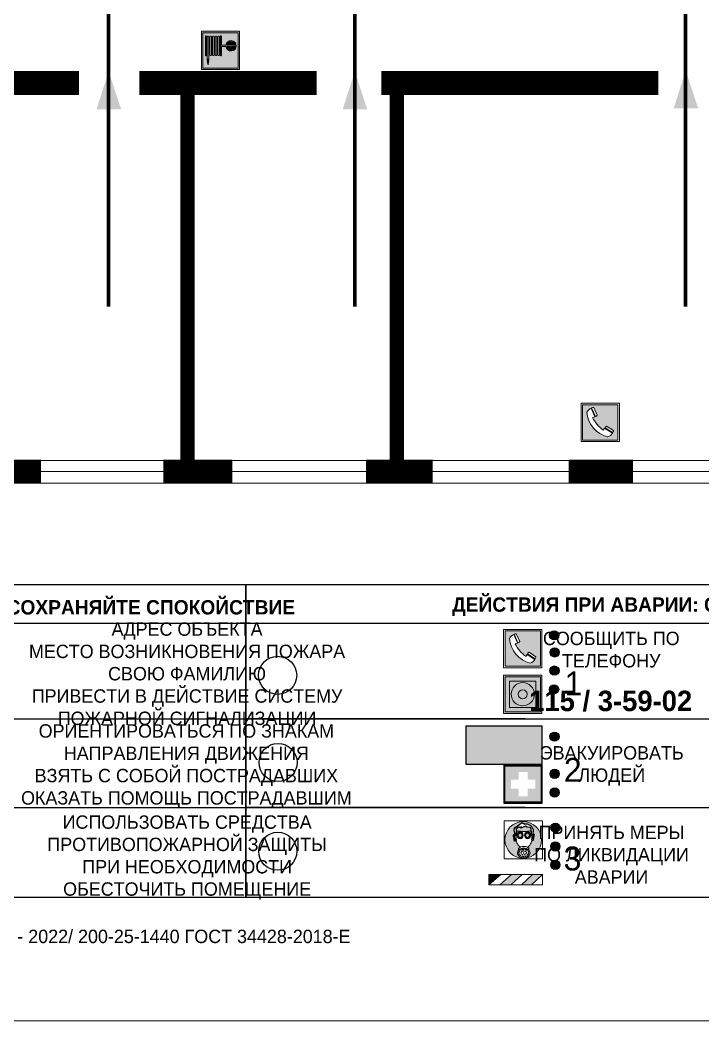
# Model space of a CAD drawing. Header units: millimetres. Extents: x 13114 to 67229, y 22859 to 38520.
# Drawn here: x 25711.2 to 25854, y 34765.6 to 34975 of the extents above; entities that cross this region are included whole.
import ezdxf

# ---------------------------------------------------------------- set-up
doc = ezdxf.new("R2010")
doc.units = ezdxf.units.MM
doc.layers.add('План_Штампы', color=7, linetype='Continuous')
doc.styles.add('обычный', font='arial.ttf')

# ---------------------------------------------------------------- blocks, each defined once
blk = doc.blocks.new('A$C38D26F80')
h = blk.add_hatch(color=5)
h.dxf.hatch_style = 1
h.paths.add_polyline_path([(-8.77, -4.48, 1), (-0.19, -4.48, 1)])
h.paths.add_polyline_path([(-6.75, -3.58), (-6.75, -3.31), (-6.62, -3.22), (-6.5, -3.22), (-6.42, -3.3), (-6.39, -3.28), (-6.59, -2.23), (-6.59, -2.01), (-6.38, -1.58), (-4.76, -0.4), (-4.13, -0.79, -0.362848), (-2.1, -2.1, -0.201049), (-2.17, -2.48, 0.085434), (-2.26, -3.13), (-1.9, -3.16), (-2.25, -4.7), (-2.4, -4.59), (-2.43, -4.34), (-2.36, -4.34), (-2.14, -3.34), (-2.47, -3.42), (-2.58, -1.95), (-2.77, -1.58), (-3.58, -1.52), (-3.92, -1.26), (-5.05, -1.73), (-4.87, -1.39), (-5.41, -1.6), (-5.41, -1.46), (-6.13, -1.87), (-6.18, -3.5), (-6.56, -3.47), (-6.37, -4.59), (-6.16, -4.43), (-6.16, -4.66), (-6.36, -4.79), (-6.37, -4.8), (-6.51, -4.76)], flags=16)
h.paths.add_polyline_path([(-6.51, -4.76), (-6.36, -4.79), (-6.37, -4.8)], flags=0)
h.paths.add_polyline_path([(-5.92, -2.34, 0.089508), (-2.67, -2.35), (-2.48, -3.88, -0.268602), (-3.4, -6.18, 0.262449), (-5.2, -6.18, -0.268602), (-6.11, -3.88)], flags=16)
edge = h.paths.add_edge_path(flags=16)
edge.add_ellipse((-5.19, -3.41), major_axis=(0, 0.842), ratio=0.848992, start_angle=0, end_angle=360)
edge = h.paths.add_edge_path(flags=0)
edge.add_ellipse((-5.19, -3.39), major_axis=(0, 0.665), ratio=0.853798, start_angle=0, end_angle=360)
edge = h.paths.add_edge_path(flags=0)
edge.add_ellipse((-5.19, -3.4), major_axis=(0, 0.528), ratio=0.864094, start_angle=0, end_angle=360)
edge = h.paths.add_edge_path(flags=16)
edge.add_ellipse((-3.47, -3.4), major_axis=(0, 0.842), ratio=0.848992, start_angle=0, end_angle=360)
h.paths.add_polyline_path([(-3.13, -6.45), (-3.13, -6.84, 0.383174), (-5.57, -6.85), (-5.57, -6.49, -0.369952)], flags=16)
edge = h.paths.add_edge_path(flags=0)
edge.add_ellipse((-3.47, -3.39), major_axis=(0, 0.665), ratio=0.853798, start_angle=0, end_angle=360)
edge = h.paths.add_edge_path(flags=0)
edge.add_ellipse((-3.47, -3.4), major_axis=(0, 0.528), ratio=0.864094, start_angle=0, end_angle=360)
edge = h.paths.add_edge_path(flags=16)
edge.add_ellipse((-4.34, -7.57), major_axis=(-1.48, 0), ratio=0.744955, start_angle=0, end_angle=360)
h.paths.add_polyline_path([(-5.01, -6.85, -1), (-5.15, -6.85, -1)], flags=0)
h.paths.add_polyline_path([(-5.33, -7.14, -1), (-5.47, -7.14, -1)], flags=0)
h.paths.add_polyline_path([(-4.61, -6.71, -1), (-4.74, -6.71, -1)], flags=16)
h.paths.add_polyline_path([(-5.43, -7.51, -1), (-5.57, -7.51, -1)], flags=0)
h.paths.add_polyline_path([(-4.26, -6.67, -1), (-4.4, -6.67, -1)], flags=16)
h.paths.add_polyline_path([(-4.74, -7.14, -1), (-4.88, -7.14, -1)], flags=0)
h.paths.add_polyline_path([(-4.93, -7.43, -1), (-5.07, -7.43, -1)], flags=0)
h.paths.add_polyline_path([(-4.41, -7.07, -1), (-4.54, -7.07, -1)], flags=0)
h.paths.add_polyline_path([(-5.33, -7.87, -1), (-5.46, -7.87, -1)], flags=0)
h.paths.add_polyline_path([(-3.8, -6.71, -1), (-3.94, -6.71, -1)], flags=16)
h.paths.add_polyline_path([(-4.85, -7.78, -1), (-4.98, -7.78, -1)], flags=0)
h.paths.add_polyline_path([(-3.96, -7.14, -1), (-4.1, -7.14, -1)], flags=0)
h.paths.add_polyline_path([(-4.33, -7.53, -1), (-4.47, -7.53, -1)], flags=0)
h.paths.add_polyline_path([(-5.09, -8.12, -1), (-5.23, -8.12, -1)], flags=0)
h.paths.add_polyline_path([(-3.5, -6.94, -1), (-3.64, -6.94, -1)], flags=0)
h.paths.add_polyline_path([(-4.54, -7.97, -1), (-4.68, -7.97, -1)], flags=0)
h.paths.add_polyline_path([(-3.66, -7.39, -1), (-3.8, -7.39, -1)], flags=0)
h.paths.add_polyline_path([(-4.73, -8.35, -1), (-4.86, -8.35, -1)], flags=0)
h.paths.add_polyline_path([(-4.09, -7.96, -1), (-4.23, -7.96, -1)], flags=0)
h.paths.add_polyline_path([(-3.77, -7.74, -1), (-3.91, -7.74, -1)], flags=0)
h.paths.add_polyline_path([(-3.22, -7.27, -1), (-3.35, -7.27, -1)], flags=0)
h.paths.add_polyline_path([(-4.34, -8.4, -1), (-4.47, -8.4, -1)], flags=0)
h.paths.add_polyline_path([(-3.16, -7.61, -1), (-3.3, -7.61, -1)], flags=0)
h.paths.add_polyline_path([(-3.9, -8.35, -1), (-4.04, -8.35, -1)], flags=0)
h.paths.add_polyline_path([(-3.32, -7.91, -1), (-3.46, -7.91, -1)], flags=0)
h.paths.add_polyline_path([(-3.55, -8.23, -1), (-3.69, -8.23, -1)], flags=0)
at = {"color": 5, "lineweight": 5}
for p, q in [((-4.48, 0), (-8.96, 0)), ((-8.96, 0), (-8.96, -4.48)), ((-4.48, 0), (0, 0)), ((0, 0), (0, -4.48)), ((-6.59, -2.01), (-6.38, -1.58)), ((-6.59, -2.23), (-6.59, -2.01)), ((-6.39, -3.28), (-6.59, -2.23)), ((-6.38, -1.58), (-4.76, -0.4)), ((-6.13, -1.87), (-6.18, -3.5)), ((-5.41, -1.46), (-6.13, -1.87)), ((-5.92, -2.34), (-6.11, -3.88)), ((-4.87, -1.39), (-5.41, -1.6)), ((-5.41, -1.6), (-5.41, -1.46)), ((-3.92, -1.26), (-5.05, -1.73)), ((-5.05, -1.73), (-4.87, -1.39)), ((-4.76, -0.4), (-4.13, -0.79)), ((-3.58, -1.52), (-3.92, -1.26)), ((-2.77, -1.58), (-3.58, -1.52)), ((-2.58, -1.95), (-2.77, -1.58)), ((-2.67, -2.34), (-2.48, -3.88)), ((-2.47, -3.42), (-2.58, -1.95)), ((-8.96, -8.96), (-8.96, -4.48)), ((-6.75, -3.31), (-6.62, -3.22)), ((-6.75, -3.58), (-6.75, -3.31)), ((-6.51, -4.76), (-6.75, -3.58)), ((-6.62, -3.22), (-6.5, -3.22)), ((-6.18, -3.5), (-6.56, -3.47)), ((-6.56, -3.47), (-6.37, -4.59)), ((-6.5, -3.22), (-6.42, -3.3)), ((-6.42, -3.3), (-6.39, -3.28)), ((-6.37, -4.59), (-6.16, -4.43)), ((-6.16, -4.66), (-6.37, -4.8)), ((-6.16, -4.43), (-6.16, -4.66)), ((-2.14, -3.34), (-2.47, -3.42)), ((-2.43, -4.34), (-2.4, -4.59)), ((-2.43, -4.34), (-2.36, -4.34)), ((-2.4, -4.59), (-2.25, -4.7)), ((-2.36, -4.34), (-2.14, -3.34)), ((-1.9, -3.16), (-2.26, -3.13)), ((-2.25, -4.7), (-1.9, -3.16)), ((0, -8.96), (0, -4.48)), ((-6.37, -4.8), (-6.51, -4.76)), ((-5.57, -6.49), (-5.57, -6.85)), ((-3.13, -6.45), (-3.13, -6.84)), ((-4.48, -8.96), (-8.96, -8.96)), ((-4.48, -8.96), (0, -8.96))]:
    blk.add_line(p, q, dxfattribs=at)
at = {"color": 5}
for p, q in [((-6.59, -2.01), (-6.38, -1.58)), ((-6.59, -2.23), (-6.59, -2.01)), ((-6.39, -3.28), (-6.59, -2.23)), ((-6.38, -1.58), (-4.76, -0.4)), ((-6.13, -1.87), (-6.18, -3.5)), ((-5.41, -1.46), (-6.13, -1.87)), ((-4.87, -1.39), (-5.41, -1.6)), ((-5.41, -1.6), (-5.41, -1.46)), ((-3.92, -1.26), (-5.05, -1.73)), ((-5.05, -1.73), (-4.87, -1.39)), ((-4.76, -0.4), (-4.13, -0.79)), ((-3.58, -1.52), (-3.92, -1.26)), ((-2.77, -1.58), (-3.58, -1.52)), ((-2.58, -1.95), (-2.77, -1.58)), ((-2.47, -3.42), (-2.58, -1.95)), ((-6.75, -3.31), (-6.62, -3.22)), ((-6.75, -3.58), (-6.75, -3.31)), ((-6.51, -4.76), (-6.75, -3.58)), ((-6.62, -3.22), (-6.5, -3.22)), ((-6.18, -3.5), (-6.56, -3.47)), ((-6.56, -3.47), (-6.37, -4.59)), ((-6.5, -3.22), (-6.42, -3.3)), ((-6.42, -3.3), (-6.39, -3.28)), ((-6.37, -4.59), (-6.16, -4.43)), ((-6.16, -4.66), (-6.37, -4.8)), ((-6.16, -4.66), (-6.36, -4.79)), ((-6.16, -4.43), (-6.16, -4.66)), ((-2.14, -3.34), (-2.47, -3.42)), ((-2.4, -4.59), (-2.43, -4.34)), ((-2.43, -4.34), (-2.36, -4.34)), ((-2.25, -4.7), (-2.4, -4.59)), ((-2.36, -4.34), (-2.14, -3.34)), ((-2.26, -3.13), (-1.9, -3.16)), ((-1.9, -3.16), (-2.25, -4.7)), ((-6.37, -4.8), (-6.51, -4.76)), ((-6.36, -4.79), (-6.51, -4.76))]:
    blk.add_line(p, q, dxfattribs=at)
at = {"color": 5, "lineweight": 5}
for centre, radius in [((-4.48, -4.48), 4.29), ((-5.08, -6.85), 0.0678), ((-4.67, -6.71), 0.0678), ((-4.47, -7.07), 0.0678), ((-4.33, -6.67), 0.0678), ((-3.87, -6.71), 0.0678), ((-3.57, -6.94), 0.0678), ((-5.5, -7.51), 0.0678), ((-5.4, -7.14), 0.0678), ((-5.4, -7.87), 0.0678), ((-5.16, -8.12), 0.0678), ((-5, -7.43), 0.0678), ((-4.91, -7.78), 0.0678), ((-4.81, -7.14), 0.0678), ((-4.79, -8.35), 0.0678), ((-4.61, -7.97), 0.0678), ((-4.4, -7.53), 0.0678), ((-4.4, -8.4), 0.0678), ((-4.16, -7.96), 0.0678), ((-4.03, -7.14), 0.0678), ((-3.97, -8.35), 0.0678), ((-3.84, -7.74), 0.0678), ((-3.73, -7.39), 0.0678), ((-3.62, -8.23), 0.0678), ((-3.39, -7.91), 0.0678), ((-3.28, -7.27), 0.0678), ((-3.23, -7.61), 0.0678)]:
    blk.add_circle(centre, radius, dxfattribs=at)
for centre, radius, start, end in [((-4.28, 6.66), 9.15, 259.6987, 280.1569), ((-2.6, -2.2), 0.513, 326.4781, 11.7739), ((-3.66, -4.24), 2.47, 171.573, 231.7124), ((-4.93, -4.24), 2.47, 308.2876, 8.427), ((-0.47, -3.05), 1.79, 161.5846, 182.4584), ((-4.33, -7.88), 1.87, 50.358, 131.5662), ((-4.34, -8.2), 1.82, 48.4943, 132.3565), ((-4.3, -7.78), 1.83, 60.5889, 119.4111)]:
    blk.add_arc(centre, radius, start, end, dxfattribs=at)
at = {"color": 5}
for centre, radius, start, end in [((-3.89, -2.66), 1.88, 17.387, 97.1599), ((-2.6, -2.2), 0.511, 326.3906, 11.8614), ((-0.35, -3.07), 1.91, 162.2553, 181.7878)]:
    blk.add_arc(centre, radius, start, end, dxfattribs=at)
at = {"color": 5, "lineweight": 5}
for centre, major_axis, ratio in [((-5.19, -3.41), (0, 0.842), 0.848992), ((-5.19, -3.39), (0, 0.665), 0.853798), ((-5.19, -3.4), (0, 0.528), 0.864094), ((-3.47, -3.4), (0, 0.842), 0.848992), ((-3.47, -3.39), (0, 0.665), 0.853798), ((-3.47, -3.4), (0, 0.528), 0.864094), ((-4.34, -7.57), (-1.48, 0), 0.744955)]:
    blk.add_ellipse(centre, major_axis=major_axis, ratio=ratio, dxfattribs=at)
blk = doc.blocks.new('A$C47DD6509')
at = {"lineweight": 5}
for points in [[(-8.69, 0), (-11.19, 0), (-11.19, -2.22)], [(-4.22, 0), (-6.45, 0), (-8.91, -2.22), (-6.61, -2.22)], [(0, 0), (-2.09, 0), (-4.36, -2.22), (-2.29, -2.22)]]:
    blk.add_hatch(color=242, dxfattribs=at).paths.add_polyline_path(points)
at = {"color": 242, "lineweight": 5}
for p, q in [((-11.19, -2.22), (-8.69, 0)), ((-11.19, -2.22), (-11.19, 0)), ((-11.19, 0), (-8.69, 0)), ((-11.19, 0), (0, 0)), ((-8.91, -2.22), (-6.45, 0)), ((-6.61, -2.22), (-4.22, 0)), ((-4.36, -2.22), (-2.09, 0)), ((-2.29, -2.22), (0, 0)), ((0, 0), (0, -2.22)), ((0, -2.22), (-11.19, -2.22))]:
    blk.add_line(p, q, dxfattribs=at)
blk = doc.blocks.new('A$C32E8229D')
at = {"true_color": 0xffffff}
blk.add_hatch(color=7, dxfattribs=at).paths.add_polyline_path([(0, 0), (0, -8), (16, -8), (16, 0)])
h = blk.add_hatch(color=126)
h.paths.add_polyline_path([(0.2, -0.2), (15.8, -0.2), (15.8, -7.8), (0.2, -7.8)])
h.paths.add_polyline_path([(13.49, -2.05), (12.08, -2.05), (11.37, -2.63, 0.162397), (11.29, -2.84), (11.29, -3.63), (10.35, -3.63), (10.35, -4.05), (11.68, -4.05), (11.68, -3.48), (12.26, -4.28), (11.29, -5.1), (11.29, -6.78), (11.85, -6.78), (11.85, -5.44), (12.8, -4.64), (12.8, -5.94), (14.46, -5.94), (14.46, -5.39), (13.45, -5.39), (13.45, -3.97), (12.46, -2.59), (13.15, -2.59), (13.69, -3.34), (14.18, -3)], flags=16)
h.paths.add_polyline_path([(10.74, -1.82, 1), (11.8, -1.82, 1)], flags=16)
h.paths.add_polyline_path([(9.39, -3.59), (5.99, -3.59), (6.56, -3.03), (5.91, -3.03), (5.1, -3.83), (5.91, -4.64), (6.56, -4.64), (5.99, -4.09), (9.39, -4.09)], flags=16)
h.paths.add_polyline_path([(4.29, -1.08), (1.72, -1.08), (1.72, -6.6), (4.29, -6.6)], flags=16)
at = {"color": 126}
blk.add_lwpolyline([(16, -8), (0, -8), (0, 0), (16, 0)], close=True, dxfattribs=at)
blk = doc.blocks.new('A$C18900ED3')
h = blk.add_hatch(color=126)
h.paths.add_polyline_path([(-0.18, -0.18), (-7.02, -0.18), (-7.02, -7.02), (-0.18, -7.02)])
h.paths.add_polyline_path([(-5.89, -4.46), (-5.89, -2.77), (-4.46, -2.77), (-4.46, -1.31), (-2.77, -1.31), (-2.77, -2.77), (-1.33, -2.77), (-1.33, -4.46), (-2.77, -4.46), (-2.77, -5.89), (-4.46, -5.89), (-4.46, -4.46)], flags=16)
at = {"color": 126}
for p, q in [((-7.2, 0), (-7.2, -7.2)), ((0, 0), (-7.2, 0)), ((0, -7.2), (0, 0)), ((-7.02, -7.02), (-7.02, -0.18)), ((-7.02, -0.18), (-0.18, -0.18)), ((-0.18, -0.18), (-0.18, -7.02)), ((-7.2, -7.2), (0, -7.2)), ((-0.18, -7.02), (-7.02, -7.02))]:
    blk.add_line(p, q, dxfattribs=at)
blk = doc.blocks.new('A$C456E1F9C')
at = {"lineweight": 5}
h = blk.add_hatch(color=242, dxfattribs=at)
h.paths.add_polyline_path([(0.51, -1.47), (0.51, -13.26), (12.29, -13.26), (12.29, -1.47)])
h.paths.add_polyline_path([(5.42, -4.95, -0.254479), (4.78, -5.4), (3.52, -2.53, -0.209735), (4.23, -2.4)], flags=16)
h.paths.add_polyline_path([(8.53, -8.6), (10.87, -10.17), (10.54, -10.76), (8.03, -9.13, -0.192251)], flags=16)
h.paths.add_polyline_path([(4.61, -5.49, 0.005518), (3.87, -5.72, 0.128647), (7.49, -10.01, 0.00809), (7.83, -9.33), (10.47, -10.97, -0.16736), (8.99, -12.25, -0.327862), (1.95, -3.95, -0.166952), (3.36, -2.62)], flags=16)
at = {"color": 242, "lineweight": 5}
for p, q in [((0, -13.77), (0, -0.97)), ((12.8, -0.97), (0, -0.97)), ((4.61, -5.49), (3.36, -2.62)), ((3.52, -2.53), (4.78, -5.4)), ((4.23, -2.4), (5.42, -4.95)), ((12.8, -13.77), (12.8, -0.97)), ((7.83, -9.33), (10.47, -10.97)), ((8.03, -9.13), (10.54, -10.76)), ((10.81, -10.12), (8.53, -8.6)), ((10.54, -10.76), (10.8, -10.3)), ((10.8, -10.3), (10.81, -10.12)), ((0, -13.77), (12.8, -13.77))]:
    blk.add_line(p, q, dxfattribs=at)
blk.add_lwpolyline([(0.51, -1.47), (12.29, -1.47), (12.29, -13.26), (0.51, -13.26)], close=True, dxfattribs=at)
for centre, radius, start, end in [((4.59, -5.34), 2.99, 114.2845, 152.1974), ((4.02, -3.27), 0.891, 76.3284, 123.7092), ((11.12, -3.31), 9.19, 183.9915, 256.6009), ((14.98, -39.1), 35.17, 107.1487, 108.4135), ((13.86, -0.94), 11.08, 205.5536, 234.8762), ((4.68, -4.59), 0.824, 276.9621, 334.0723), ((-13.31, 0.8), 23.44, 332.5487, 334.4027), ((8.94, -9.5), 0.989, 114.4092, 157.9388), ((7.87, -9.46), 3, 291.9291, 329.9329)]:
    blk.add_arc(centre, radius, start, end, dxfattribs=at)
blk = doc.blocks.new('A$C54414219')
at = {"true_color": 0xffffff}
h = blk.add_hatch(color=7, dxfattribs=at)
h.paths.add_polyline_path([(2.39, -9.45), (2.39, -18.3), (11.23, -18.3), (11.23, -9.45)], flags=0)
h.paths.add_polyline_path([(10.71, -13.87, -1), (2.92, -13.87, -1)], flags=0)
h.paths.add_polyline_path([(8.3, -13.87, -1), (5.33, -13.87, -1)], flags=0)
h.paths.add_polyline_path([(0.41, -7.47), (0.41, -20.27), (13.21, -20.27), (13.21, -7.47)])
h.paths.add_polyline_path([(0.92, -19.77), (12.71, -19.77), (12.71, -7.98), (0.92, -7.98)], flags=16)
h.paths.add_polyline_path([(11.23, -9.45), (11.23, -18.3), (2.39, -18.3), (2.39, -9.45)], flags=0)
at = {"lineweight": 5}
h = blk.add_hatch(color=242, dxfattribs=at)
h.paths.add_polyline_path([(12.71, -7.98), (0.92, -7.98), (0.92, -19.77), (12.71, -19.77)])
h.paths.add_polyline_path([(11.23, -18.3), (2.39, -18.3), (2.39, -9.45), (11.23, -9.45)], flags=16)
h.paths.add_polyline_path([(10.71, -13.87, -1), (2.92, -13.87, -1)], flags=0)
h.paths.add_polyline_path([(8.3, -13.87, -1), (5.33, -13.87, -1)], flags=0)
at = {"true_color": 0xffffff}
h = blk.add_hatch(color=7, dxfattribs=at)
h.paths.add_polyline_path([(2.39, -9.45), (2.39, -18.3), (11.23, -18.3), (11.23, -9.45)])
h.paths.add_polyline_path([(10.71, -13.87, -1), (2.92, -13.87, -1)], flags=16)
h.paths.add_polyline_path([(8.3, -13.87, -1), (5.33, -13.87, -1)], flags=0)
at = {"lineweight": 5}
h = blk.add_hatch(color=242, dxfattribs=at)
h.paths.add_polyline_path([(2.92, -13.87, 1), (10.71, -13.87, 1)])
h.paths.add_polyline_path([(8.3, -13.87, -1), (5.33, -13.87, -1)], flags=16)
at = {"color": 242, "lineweight": 5}
for p, q in [((0.41, -20.27), (0.41, -7.47)), ((0.41, -7.47), (13.21, -7.47)), ((0.41, -7.47), (13.21, -7.47)), ((13.21, -20.27), (13.21, -7.47)), ((0.41, -20.27), (13.21, -20.27))]:
    blk.add_line(p, q, dxfattribs=at)
for points in [[(0.92, -7.98), (12.71, -7.98), (12.71, -19.77), (0.92, -19.77)], [(2.39, -9.45), (11.23, -9.45), (11.23, -18.3), (2.39, -18.3)]]:
    blk.add_lwpolyline(points, close=True, dxfattribs=at)
for radius in [3.89, 1.49]:
    blk.add_circle((6.81, -13.87), radius, dxfattribs=at)
blk = doc.blocks.new('A$C37112FD5')
at = {"true_color": 0xf5f5ff}
h = blk.add_hatch(color=7, dxfattribs=at)
h.dxf.hatch_style = 1
h.paths.add_polyline_path([(12.8, -7.4), (0, -7.4), (0, -20.2), (12.8, -20.2)])
h.paths.add_polyline_path([(12.29, -7.91), (12.29, -19.69), (0.51, -19.69), (0.51, -7.91)], flags=16)
h.paths.add_polyline_path([(4.98, -9.04, -0.42597), (5.17, -9.22), (5.17, -12.25), (5.17, -15.29, -0.432244), (4.98, -15.47), (4.83, -15.47, -0.42597), (4.64, -15.29), (4.64, -12.25), (4.64, -9.22, -0.432244), (4.83, -9.04)], flags=0)
h.paths.add_polyline_path([(4.28, -9.22), (4.28, -12.25), (4.28, -15.29, -0.432244), (4.09, -15.47), (3.94, -15.47, -0.42597), (3.75, -15.29), (3.75, -12.25), (3.75, -9.22, -0.432244), (3.94, -9.04), (4.09, -9.04, -0.42597)], flags=0)
h.paths.add_polyline_path([(5.72, -9.04), (5.87, -9.04, -0.42597), (6.06, -9.22), (6.06, -12.25), (6.06, -15.29, -0.432244), (5.87, -15.47), (5.72, -15.47, -0.42597), (5.53, -15.29), (5.53, -12.25), (5.53, -9.22, -0.432244)], flags=0)
h.paths.add_polyline_path([(6.42, -8.9), (6.5, -8.9, -0.42597), (6.69, -9.08), (6.69, -12.03), (8.21, -12.03, -15.824349), (8.21, -12.47), (6.69, -12.47), (6.69, -15.42, -0.432244), (6.5, -15.6), (6.42, -15.6)], flags=0)
h.paths.add_polyline_path([(3.39, -9.22), (3.39, -12.25), (3.39, -15.29, -0.432244), (3.2, -15.47), (3.05, -15.47, -0.42597), (2.85, -15.29), (2.85, -12.25), (2.85, -9.22, -0.432244), (3.05, -9.04), (3.2, -9.04, -0.42597)], flags=0)
h.paths.add_polyline_path([(2.5, -9.22), (2.5, -16.71), (1.96, -16.71), (1.96, -9.22, -0.432244), (2.15, -9.04), (2.31, -9.04, -0.42597)], flags=0)
h.paths.add_polyline_path([(1.61, -8.9), (1.61, -15.6), (1.57, -15.6, -0.42597), (1.37, -15.42), (1.37, -12.03), (1.37, -9.09, -0.432244), (1.57, -8.9)], flags=0)
h.paths.add_polyline_path([(9.76, -10.81), (9.76, -12.03), (8.49, -12.03, -0.336371)], flags=0)
h.paths.add_polyline_path([(8.49, -12.47), (9.76, -12.47), (9.76, -13.7, -0.336371)], flags=0)
h.paths.add_polyline_path([(10.11, -10.81, -0.336371), (11.38, -12.03), (10.11, -12.03)], flags=0)
h.paths.add_polyline_path([(10.11, -12.47), (11.38, -12.47, -0.336371), (10.11, -13.7)], flags=0)
h.paths.add_polyline_path([(2.5, -16.84), (2.5, -17.05), (1.97, -17.05), (1.97, -16.84)], flags=0)
h.paths.add_polyline_path([(2.5, -17.24, -0.033778), (2.24, -18.6, -0.033778), (1.97, -17.24)], flags=0)
h = blk.add_hatch(color=242)
h.dxf.hatch_style = 1
h.paths.add_polyline_path([(12.29, -7.91), (0.51, -7.91), (0.51, -19.69), (12.29, -19.69)])
h.paths.add_polyline_path([(6.42, -15.6), (6.42, -8.9), (6.5, -8.9, -0.42597), (6.69, -9.08), (6.69, -12.03), (8.21, -12.03, -15.824349), (8.21, -12.47), (6.69, -12.47), (6.69, -15.42, -0.432244), (6.5, -15.6)], flags=16)
h.paths.add_polyline_path([(5.87, -15.47), (5.72, -15.47, -0.42597), (5.53, -15.29), (5.53, -12.25), (5.53, -9.22, -0.432244), (5.72, -9.04), (5.87, -9.04, -0.42597), (6.06, -9.22), (6.06, -12.25), (6.06, -15.29, -0.432244)], flags=16)
h.paths.add_polyline_path([(4.98, -15.47), (4.83, -15.47, -0.42597), (4.64, -15.29), (4.64, -12.25), (4.64, -9.22, -0.432244), (4.83, -9.04), (4.98, -9.04, -0.42597), (5.17, -9.22), (5.17, -12.25), (5.17, -15.29, -0.432244)], flags=16)
h.paths.add_polyline_path([(4.09, -15.47), (3.94, -15.47, -0.42597), (3.75, -15.29), (3.75, -12.25), (3.75, -9.22, -0.432244), (3.94, -9.04), (4.09, -9.04, -0.42597), (4.28, -9.22), (4.28, -12.25), (4.28, -15.29, -0.432244)], flags=16)
h.paths.add_polyline_path([(3.2, -15.47), (3.05, -15.47, -0.42597), (2.85, -15.29), (2.85, -12.25), (2.85, -9.22, -0.432244), (3.05, -9.04), (3.2, -9.04, -0.42597), (3.39, -9.22), (3.39, -12.25), (3.39, -15.29, -0.432244)], flags=16)
h.paths.add_polyline_path([(2.5, -17.05), (1.97, -17.05), (1.97, -16.84), (2.5, -16.84)], flags=16)
h.paths.add_polyline_path([(2.5, -17.24, -0.033778), (2.24, -18.6, -0.033778), (1.97, -17.24)], flags=16)
h.paths.add_polyline_path([(2.5, -16.71), (1.96, -16.71), (1.96, -9.22, -0.432244), (2.15, -9.04), (2.31, -9.04, -0.42597), (2.5, -9.22)], flags=16)
h.paths.add_polyline_path([(1.61, -15.6), (1.57, -15.6, -0.42597), (1.37, -15.42), (1.37, -12.03), (1.37, -9.09, -0.432244), (1.57, -8.9), (1.61, -8.9)], flags=16)
h.paths.add_polyline_path([(8.49, -12.47), (9.76, -12.47), (9.76, -13.7, -0.336371)], flags=0)
h.paths.add_polyline_path([(10.11, -13.7), (10.11, -12.47), (11.38, -12.47, -0.336371)], flags=0)
h.paths.add_polyline_path([(8.49, -12.03, -0.336371), (9.76, -10.81), (9.76, -12.03)], flags=0)
h.paths.add_polyline_path([(10.11, -12.03), (10.11, -10.81, -0.336371), (11.38, -12.03)], flags=0)
h = blk.add_hatch(color=7, dxfattribs=at)
h.dxf.hatch_style = 1
h.paths.add_polyline_path([(1.61, -8.9), (1.57, -8.9, 0.432244), (1.37, -9.09), (1.37, -12.03), (1.37, -15.42, 0.42597), (1.57, -15.6), (1.61, -15.6)])
h.paths.add_polyline_path([(2.5, -9.22, 0.42597), (2.31, -9.04), (2.15, -9.04, 0.432244), (1.96, -9.22), (1.96, -16.71), (2.5, -16.71)])
h.paths.add_polyline_path([(2.5, -16.84), (1.97, -16.84), (1.97, -17.05), (2.5, -17.05)])
h.paths.add_polyline_path([(2.5, -17.24), (1.97, -17.24, 0.033778), (2.24, -18.6, 0.033778)])
h.paths.add_polyline_path([(3.39, -12.25), (3.39, -9.22, 0.42597), (3.2, -9.04), (3.05, -9.04, 0.432244), (2.85, -9.22), (2.85, -12.25), (2.85, -15.29, 0.42597), (3.05, -15.47), (3.2, -15.47, 0.432244), (3.39, -15.29)])
h.paths.add_polyline_path([(4.28, -12.25), (4.28, -9.22, 0.42597), (4.09, -9.04), (3.94, -9.04, 0.432244), (3.75, -9.22), (3.75, -12.25), (3.75, -15.29, 0.42597), (3.94, -15.47), (4.09, -15.47, 0.432244), (4.28, -15.29)])
h.paths.add_polyline_path([(5.17, -12.25), (5.17, -9.22, 0.42597), (4.98, -9.04), (4.83, -9.04, 0.432244), (4.64, -9.22), (4.64, -12.25), (4.64, -15.29, 0.42597), (4.83, -15.47), (4.98, -15.47, 0.432244), (5.17, -15.29)])
h.paths.add_polyline_path([(6.06, -12.25), (6.06, -9.22, 0.42597), (5.87, -9.04), (5.72, -9.04, 0.432244), (5.53, -9.22), (5.53, -12.25), (5.53, -15.29, 0.42597), (5.72, -15.47), (5.87, -15.47, 0.432244), (6.06, -15.29)])
h.paths.add_polyline_path([(6.69, -12.47), (8.21, -12.47, 15.824349), (8.21, -12.03), (6.69, -12.03), (6.69, -9.08, 0.42597), (6.5, -8.9), (6.42, -8.9), (6.42, -15.6), (6.5, -15.6, 0.432244), (6.69, -15.42)])
h.paths.add_polyline_path([(8.49, -12.47), (9.76, -12.47), (9.76, -13.7, -0.336371)], flags=16)
h.paths.add_polyline_path([(8.49, -12.03, -0.336371), (9.76, -10.81), (9.76, -12.03)], flags=16)
h.paths.add_polyline_path([(10.11, -12.47), (11.38, -12.47, -0.336371), (10.11, -13.7)], flags=16)
h.paths.add_polyline_path([(10.11, -12.03), (10.11, -10.81, -0.336371), (11.38, -12.03)], flags=16)
h = blk.add_hatch(color=242)
h.dxf.hatch_style = 1
h.paths.add_polyline_path([(9.76, -10.81, 0.336371), (8.49, -12.03), (9.76, -12.03)])
h.paths.add_polyline_path([(10.11, -10.81), (10.11, -12.03), (11.38, -12.03, 0.336371)])
h.paths.add_polyline_path([(11.38, -12.47), (10.11, -12.47), (10.11, -13.7, 0.336371)])
h.paths.add_polyline_path([(9.76, -12.47), (8.49, -12.47, 0.336371), (9.76, -13.7)])
at = {"color": 242, "lineweight": 5}
for p, q in [((0, -20.2), (0, -7.4)), ((0, -7.4), (12.8, -7.4)), ((1.37, -12.03), (1.37, -9.08)), ((1.57, -8.9), (1.61, -8.9)), ((1.61, -8.9), (1.61, -15.6)), ((1.96, -16.71), (1.96, -9.22)), ((2.15, -9.04), (2.31, -9.04)), ((2.5, -16.71), (2.5, -9.22)), ((2.85, -12.25), (2.85, -9.22)), ((3.05, -9.04), (3.2, -9.04)), ((3.39, -12.25), (3.39, -9.22)), ((3.75, -12.25), (3.75, -9.22)), ((3.94, -9.04), (4.09, -9.04)), ((4.28, -12.25), (4.28, -9.22)), ((4.64, -12.25), (4.64, -9.22)), ((4.83, -9.04), (4.98, -9.04)), ((5.17, -12.25), (5.17, -9.22)), ((5.53, -12.25), (5.53, -9.22)), ((5.72, -9.04), (5.87, -9.04)), ((6.06, -12.25), (6.06, -9.22)), ((6.42, -8.9), (6.42, -15.6)), ((6.5, -8.9), (6.42, -8.9)), ((6.69, -12.03), (6.69, -9.08)), ((12.8, -20.2), (12.8, -7.4)), ((1.37, -12.03), (1.37, -15.42)), ((2.85, -12.25), (2.85, -15.29)), ((3.39, -12.25), (3.39, -15.29)), ((3.75, -12.25), (3.75, -15.29)), ((4.28, -12.25), (4.28, -15.29)), ((4.64, -12.25), (4.64, -15.29)), ((5.17, -12.25), (5.17, -15.29)), ((5.53, -12.25), (5.53, -15.29)), ((6.06, -12.25), (6.06, -15.29)), ((8.21, -12.03), (6.69, -12.03)), ((8.21, -12.47), (6.69, -12.47)), ((6.69, -12.47), (6.69, -15.42)), ((9.76, -12.03), (8.49, -12.03)), ((9.76, -12.47), (8.49, -12.47)), ((9.76, -10.81), (9.76, -12.03)), ((9.76, -12.47), (9.76, -13.7)), ((10.11, -10.81), (10.11, -12.03)), ((11.38, -12.03), (10.11, -12.03)), ((11.38, -12.47), (10.11, -12.47)), ((10.11, -12.47), (10.11, -13.7)), ((1.57, -15.6), (1.61, -15.6)), ((1.96, -16.71), (2.5, -16.71)), ((3.05, -15.47), (3.2, -15.47)), ((3.94, -15.47), (4.09, -15.47)), ((4.83, -15.47), (4.98, -15.47)), ((5.72, -15.47), (5.87, -15.47)), ((6.42, -15.6), (6.5, -15.6)), ((1.97, -16.84), (2.5, -16.84)), ((1.97, -17.05), (1.97, -16.84)), ((2.5, -17.05), (1.97, -17.05)), ((1.97, -17.24), (2.5, -17.24)), ((2.5, -16.84), (2.5, -17.05)), ((0, -20.2), (12.8, -20.2))]:
    blk.add_line(p, q, dxfattribs=at)
blk.add_lwpolyline([(0.51, -7.91), (12.29, -7.91), (12.29, -19.69), (0.51, -19.69)], close=True, dxfattribs=at)
for centre, radius, start, end in [((1.56, -9.09), 0.182, 87.1027, 180.6071), ((2.15, -9.22), 0.182, 87.1027, 180.6071), ((2.32, -9.22), 0.182, 359.3929, 92.8973), ((3.04, -9.22), 0.182, 87.1027, 180.6071), ((3.21, -9.22), 0.182, 359.3929, 92.8973), ((3.93, -9.22), 0.182, 87.1027, 180.6071), ((4.1, -9.22), 0.182, 359.3929, 92.8973), ((4.82, -9.22), 0.182, 87.1027, 180.6071), ((4.99, -9.22), 0.182, 359.3929, 92.8973), ((5.71, -9.22), 0.182, 87.1027, 180.6071), ((5.88, -9.22), 0.182, 359.3929, 92.8973), ((6.51, -9.09), 0.182, 359.3929, 92.8973), ((9.93, -12.25), 1.74, 187.2319, 172.7681), ((9.93, -12.25), 1.46, 96.9927, 171.3585), ((9.93, -12.25), 1.46, 188.6415, 263.0073), ((9.93, -12.25), 1.46, 8.6415, 83.0073), ((9.93, -12.25), 1.46, 276.9927, 351.3585), ((1.56, -15.42), 0.182, 179.3929, 272.8973), ((3.04, -15.29), 0.182, 179.3929, 272.8973), ((3.21, -15.29), 0.182, 267.1027, 0.6071), ((3.93, -15.29), 0.182, 179.3929, 272.8973), ((4.1, -15.29), 0.182, 267.1027, 0.6071), ((4.82, -15.29), 0.182, 179.3929, 272.8973), ((4.99, -15.29), 0.182, 267.1027, 0.6071), ((5.71, -15.29), 0.182, 179.3929, 272.8973), ((5.88, -15.29), 0.182, 267.1027, 0.6071), ((6.51, -15.42), 0.182, 267.1027, 0.6071), ((12.17, -15.98), 10.27, 187.041, 194.7793), ((-7.7, -15.98), 10.27, 345.2207, 352.959)]:
    blk.add_arc(centre, radius, start, end, dxfattribs=at)

msp = doc.modelspace()

# ---------------------------------------------------------------- hatches: boundary and pattern name
at = {"lineweight": 0}
h = msp.add_hatch(color=256, dxfattribs=at)
h.dxf.hatch_style = 1
h.paths.add_polyline_path([(25821.9, 34846.28, 1), (25823.83, 34846.28, 1)])
h = msp.add_hatch(color=256, dxfattribs=at)
h.dxf.hatch_style = 1
h.paths.add_polyline_path([(25822.01, 34842.7, 1), (25823.94, 34842.7, 1)])
h = msp.add_hatch(color=256, dxfattribs=at)
h.dxf.hatch_style = 1
h.paths.add_polyline_path([(25821.97, 34838.89, 1), (25823.9, 34838.89, 1)])
h = msp.add_hatch(color=256, dxfattribs=at)
h.dxf.hatch_style = 1
h.paths.add_polyline_path([(25821.88, 34834.96, 1), (25823.82, 34834.96, 1)])
h = msp.add_hatch(color=256, dxfattribs=at)
h.dxf.hatch_style = 1
h.paths.add_polyline_path([(25821.97, 34825.08, 1), (25823.9, 34825.08, 1)])
h = msp.add_hatch(color=256, dxfattribs=at)
h.dxf.hatch_style = 1
h.paths.add_polyline_path([(25822.01, 34817.3, 1), (25823.94, 34817.3, 1)])
h = msp.add_hatch(color=256, dxfattribs=at)
h.dxf.hatch_style = 1
h.paths.add_polyline_path([(25822, 34813.39, 1), (25823.93, 34813.39, 1)])
h = msp.add_hatch(color=256, dxfattribs=at)
h.dxf.hatch_style = 1
h.paths.add_polyline_path([(25822.16, 34806.04, 1), (25824.09, 34806.04, 1)])
h = msp.add_hatch(color=256, dxfattribs=at)
h.dxf.hatch_style = 1
h.paths.add_polyline_path([(25822.15, 34802.1, 1), (25824.09, 34802.1, 1)])
h = msp.add_hatch(color=256, dxfattribs=at)
h.dxf.hatch_style = 1
h.paths.add_polyline_path([(25822.16, 34798.26, 1), (25824.09, 34798.26, 1)])

# ---------------------------------------------------------------- linework, layer by layer
at = {"color": 5, "lineweight": 0}
msp.add_lwpolyline([(25589.29, 34765.59), (26189.29, 34765.59), (26189.29, 35160.59), (25589.29, 35160.59)], close=True, dxfattribs=at)
at = {"color": 126, "lineweight": 100, "true_color": 0x008754}
for points in [[(25850.32, 35038.27), (25850.32, 34915.06)], [(25729.7, 34979.84), (25729.7, 34915.06)], [(25781.18, 34979.84), (25781.18, 34915.06)]]:
    msp.add_lwpolyline(points, dxfattribs=at)
at = {"lineweight": 100, "const_width": 5}
for points in [[(25702.06, 34961.81), (25723.52, 34961.81)], [(25736.16, 34961.81), (25773.19, 34961.81)], [(25786.71, 34961.81), (25844.63, 34961.81)], [(25715.58, 34880.53), (25679.96, 34880.53)], [(25755.6, 34880.53), (25741.18, 34880.53)], [(25797.48, 34880.53), (25783.52, 34880.53)], [(25839.36, 34880.53), (25825.87, 34880.53)]]:
    msp.add_lwpolyline(points, dxfattribs=at)
at = {"lineweight": 0, "const_width": 3}
for points in [[(25746.2, 34880.53), (25746.2, 34961.81)], [(25789.99, 34880.53), (25789.99, 34961.81)]]:
    msp.add_lwpolyline(points, dxfattribs=at)
at = {"lineweight": 0}
for points in [[(25648.93, 34882.88), (26084.91, 34882.88)], [(25649.16, 34880.53), (26085.14, 34880.53)], [(25648.87, 34878.13), (26084.86, 34878.13)]]:
    msp.add_lwpolyline(points, dxfattribs=at)
for points in [[(25614.66, 34848.82), (25758.42, 34848.82), (25758.42, 34856.87), (25614.66, 34856.87)], [(25758.42, 34848.82), (25902.19, 34848.82), (25902.19, 34856.87), (25758.42, 34856.87)], [(25614.66, 34848.82), (25758.42, 34848.82), (25758.42, 34791.42), (25614.66, 34791.42)], [(25758.42, 34848.82), (25902.19, 34848.82), (25902.19, 34791.42), (25758.42, 34791.42)]]:
    msp.add_lwpolyline(points, close=True)
for points in [[(25673.07, 34828.83), (25614.66, 34828.83), (25758.42, 34828.83)], [(25816.84, 34828.83), (25758.42, 34828.83), (25902.19, 34828.83)], [(25673.07, 34810.25), (25614.66, 34810.25), (25758.42, 34810.25)], [(25816.84, 34810.25), (25758.42, 34810.25), (25902.19, 34810.25)]]:
    msp.add_lwpolyline(points)
for centre, radius in [((25822.87, 34846.28), 0.966), ((25822.97, 34842.7), 0.966), ((25765.05, 34837.9), 3.98), ((25822.93, 34838.89), 0.966), ((25822.85, 34834.96), 0.966), ((25822.94, 34825.08), 0.966), ((25765.14, 34819.67), 3.98), ((25822.98, 34817.3), 0.966), ((25822.97, 34813.39), 0.966), ((25823.13, 34806.04), 0.966), ((25765.08, 34801.09), 3.98), ((25823.12, 34802.1), 0.966), ((25823.12, 34798.26), 0.966)]:
    msp.add_circle(centre, radius)
at = {"layer": 'План_Штампы', "color": 126, "true_color": 0x008754}
for points in [[(25732.32, 34956.32), (25727.18, 34956.34), (25729.73, 34964.22)], [(25783.79, 34956.32), (25778.66, 34956.34), (25781.2, 34964.22)], [(25852.98, 34956.51), (25847.85, 34956.52), (25850.39, 34964.4)]]:
    msp.add_solid(points, dxfattribs=at)

# ---------------------------------------------------------------- block references
for name, p, xscale, yscale, zscale in [('A$C37112FD5', (25749.1, 34977.27), 0.6249984004534781, 0.6249984004534781, 0.6249984004534781), ('A$C456E1F9C', (25828.5, 34895.42), 0.625, 0.625, 0.625), ('A$C456E1F9C', (25812.31, 34848.1), 0.625, 0.625, 0.625), ('A$C54414219', (25812.05, 34842.61), 0.625, 0.625, 0.625), ('A$C18900ED3', (25820.38, 34819.15), 1.111111111007631, 1.111111111007631, 1.111111111007631), ('A$C38D26F80', (25820.4, 34807.48), 0.8928571427240968, 0.8928571427240968, 0.8928571427240968)]:
    msp.add_blockref(name, p, dxfattribs=dict(xscale=xscale, yscale=yscale, zscale=zscale))
at = {"xscale": -1}
msp.add_blockref('A$C32E8229D', (25820.38, 34827.3), dxfattribs=at)
at = {"color": 242, "true_color": 0xc1121c}
msp.add_blockref('A$C47DD6509', (25820.4, 34796.26), dxfattribs=at)

# ---------------------------------------------------------------- texts
at = {"lineweight": 0, "attachment_point": 5, "style": 'обычный'}
for s, insert, char_height, width in [('{\\fProxima Nova Rg|b1|i0|c204|p2;ДЕЙСТВИЯ ПРИ АВАРИИ: СОХРАНЯЙТЕ СПОКОЙСТВИЕ\\H1.6644x; }', (25858.03, 34852.27), 3, 175.1736), ('{\\fProxima Nova Rg|b1|i0|c204|p2;ДЕЙСТВИЯ ПРИ ПОЖАРЕ: СОХРАНЯЙТЕ СПОКОЙСТВИЕ\\H1.6644x; }', (25711.82, 34851.7), 3, 175.1736), ('\\pi-8.4,l8.4,t8.4;{\\fProxima Nova Rg|b0|i0|c204|p2;АДРЕС ОБЪЕКТА\\PМЕСТО ВОЗНИКНОВЕНИЯ ПОЖАРА \\PСВОЮ ФАМИЛИЮ\\PПРИВЕСТИ В ДЕЙСТВИЕ СИСТЕМУ \\PПОЖАРНОЙ СИГНАЛИЗАЦИИ}', (25746.11, 34837.84), 2.8, 126.6484), ('{\\fProxima Nova Rg|b0|i0|c204|p2;СООБЩИТЬ ПО \\PТЕЛЕФОНУ}', (25834.81, 34843.27), 2.8, 126.6484), ('{\\fProxima Nova Rg|b0|i0|c204|p2;1\\H1.1667x; }', (25826.91, 34836.21), 5, 126.6484), ('{\\fProxima Nova Rg|b1|i0|c0|p2;\\H1.0714x;115 / 3-59-02\\H1.2822x; }', (25834.69, 34832.49), 4, 126.6484), ('\\pi-8.4,l8.4,t8.4;{\\fProxima Nova Rg|b0|i0|c204|p2;ОРИЕНТИРОВАТЬСЯ ПО ЗНАКАМ \\PНАПРАВЛЕНИЯ ДВИЖЕНИЯ\\PВЗЯТЬ С СОБОЙ ПОСТРАДАВШИХ\\PОКАЗАТЬ ПОМОЩЬ ПОСТРАДАВШИМ}', (25745.97, 34818.86), 2.8, 126.6484), ('{\\fProxima Nova Rg|b0|i0|c204|p2;ЭВАКУИРОВАТЬ \\PЛЮДЕЙ}', (25834.91, 34818.95), 2.8, 126.6484), ('{\\fProxima Nova Rg|b0|i0|c204|p2;2\\H1.1967x; }', (25826.76, 34818.13), 5, 126.6484), ('\\pi-8.4,l8.4,t8.4;{\\fProxima Nova Rg|b0|i0|c204|p2;ИСПОЛЬЗОВАТЬ СРЕДСТВА \\PПРОТИВОПОЖАРНОЙ ЗАЩИТЫ \\PПРИ НЕОБХОДИМОСТИ \\PОБЕСТОЧИТЬ ПОМЕЩЕНИЕ}', (25746.13, 34799.79), 2.8, 126.6484), ('{\\fProxima Nova Rg|b0|i0|c204|p2;ПРИНЯТЬ МЕРЫ \\PПО ЛИКВИДАЦИИ \\PАВАРИИ}', (25834.87, 34800.37), 2.8, 126.6484), ('{\\fProxima Nova Rg|b0|i0|c204|p2;3\\H1.1967x; }', (25826.7, 34799.55), 5, 126.6484), ('\\pi-8.4,l8.4,t8.4;{\\fProxima Nova Rg|b0|i0|c204|p2;ИЗГОТОВИТЕЛЬ: ИП АНДРЕЕВ А. А.\\fProxima Nova Rg|b0|i0|c0|p2; \\fProxima Nova Rg|b0|i0|c204|p2;ФП-24 - 2022/ 200-25-1440 ГОСТ 34428-2018-Е\\H1.2266x; }', (25706.26, 34782.88), 2.8, 191.3484)]:
    msp.add_mtext(s, dxfattribs=dict(at, insert=insert, char_height=char_height, width=width))

doc.saveas('drawing.dxf')
